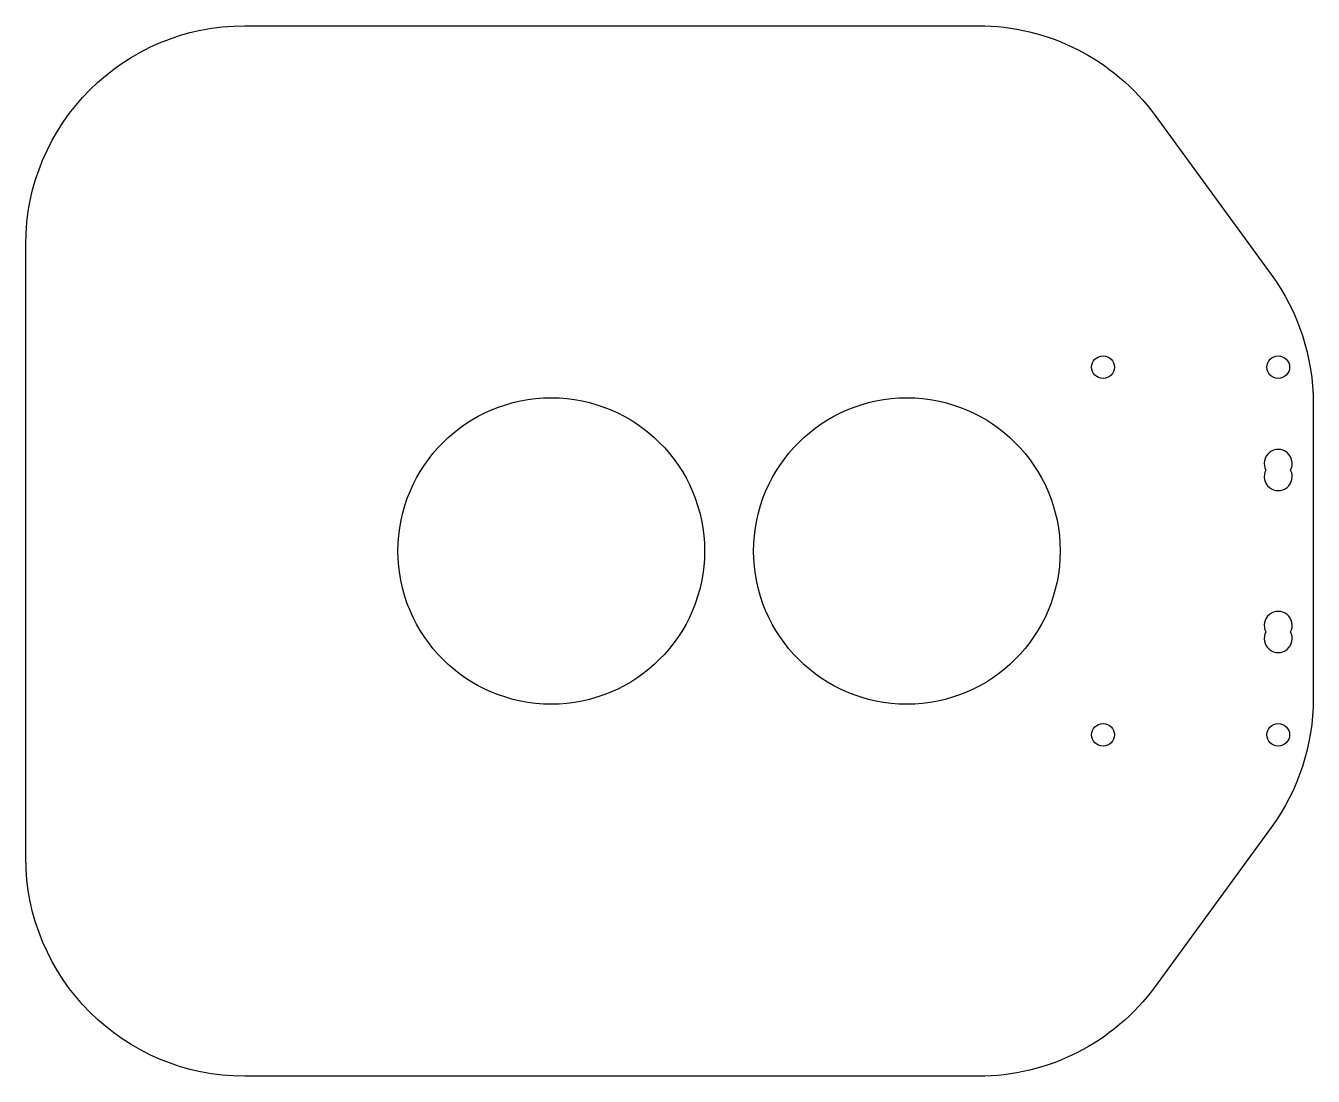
# Model space of a CAD drawing. Header units: millimetres. Extents: x -60 to 87, y -60 to 60.
import ezdxf

# ---------------------------------------------------------------- set-up
doc = ezdxf.new("R2010")
doc.units = ezdxf.units.MM
doc.header["$MEASUREMENT"] = 0
doc.layers.add('topplate_fanct__1_ (1) v1_0', color=7, linetype='Continuous')

msp = doc.modelspace()

# ---------------------------------------------------------------- linework, layer by layer
at = {"layer": 'topplate_fanct__1_ (1) v1_0'}
for p, q in [((-35, 60), (48.75, 60)), ((68.94, 49.74), (82.19, 31.59)), ((-60, -35), (-60, 35)), ((87, 16.85), (87, -16.85)), ((82.19, -31.59), (68.94, -49.74)), ((48.75, -60), (-35, -60))]:
    msp.add_line(p, q, dxfattribs=at)
for centre, radius in [((63, 21), 1.3), ((83, 21), 1.3), ((0, 0), 17.5), ((40.6, 0), 17.5), ((63, -21), 1.3), ((83, -21), 1.3)]:
    msp.add_circle(centre, radius, dxfattribs=at)
at = {"layer": 'topplate_fanct__1_ (1) v1_0', "extrusion": (0, 0, -1)}
for centre, start, end in [((35, 35), 0, 90), ((-48.75, 35), 90, 143.8706), ((-62, 16.85), 143.8706, 180), ((-62, -16.85), 180, 216.1294), ((35, -35), 270, 0), ((-48.75, -35), 216.1294, 270)]:
    msp.add_arc(centre, 25, start, end, dxfattribs=at)
at = {"layer": 'topplate_fanct__1_ (1) v1_0'}
for centre, start, end in [((83, 10), 332.0468, 207.9532), ((83, 8.5), 152.0468, 27.9532), ((83, -8.5), 332.0468, 207.9532), ((83, -10), 152.0468, 27.9532)]:
    msp.add_arc(centre, 1.6, start, end, dxfattribs=at)

doc.saveas('drawing.dxf')
